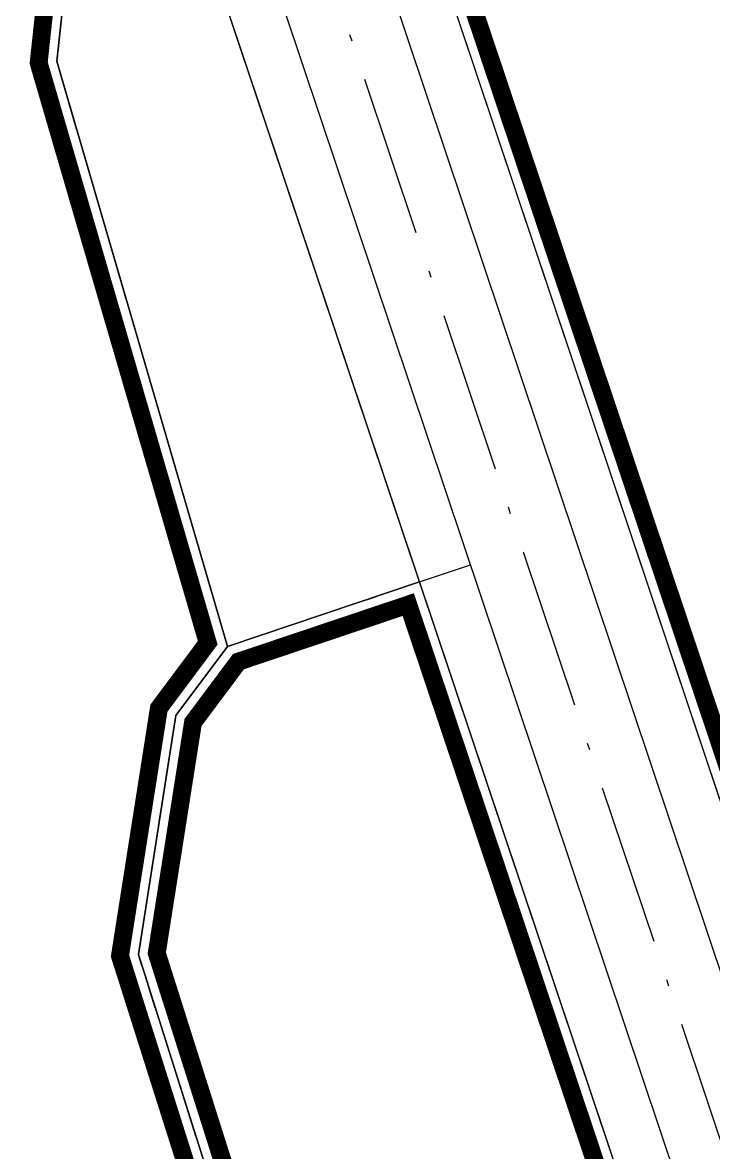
# Model space of a CAD drawing. Header units: metres. Extents: x 551291 to 569219, y 2064429 to 2066248.
# Drawn here: x 552507.6 to 552546, y 2065566.9 to 2065629.8 of the extents above; entities that cross this region are included whole.
import ezdxf

# ---------------------------------------------------------------- set-up
doc = ezdxf.new("R2010")
doc.units = ezdxf.units.M
doc.linetypes.add('ACAD_ISO10W100', pattern=[18.5, 12, -3, 0.5, -3])
doc.linetypes.add('CENTER', pattern=[2, 1.25, -0.25, 0.25, -0.25])
doc.layers.add('boDnv', color=54, linetype='CONTINUOUS', lineweight=25)
for name, color, linetype in [('BoThamCo', 94, 'CONTINUOUS'), ('ChiaLo', 128, 'CENTER'), ('dat cong cong', 240, 'CONTINUOUS'), ('datTruog', 134, 'CONTINUOUS'), ('ddc', 32, 'CONTINUOUS'), ('LogDg', 7, 'CONTINUOUS'), ('TimDg', 222, 'CONTINUOUS'), ('ViaHeS', 32, 'CONTINUOUS')]:
    doc.layers.add(name, color=color, linetype=linetype)
doc.styles.add('rms', font='romans.shx', dxfattribs={"width": 0.7, "bigfont": 'vns.shx'})
doc.linetypes.add('ADL', pattern='A,0.125,-0.15,["++",rms,S=0.5,R=0,X=0,Y=-0.2245],-1.35,1.125', length=2.75)

msp = doc.modelspace()

# ---------------------------------------------------------------- linework, layer by layer
at = {"layer": 'boDnv', "color": 10, "linetype": 'ADL', "ltscale": 0.25, "const_width": 1}
msp.add_lwpolyline([(552635.796, 2065641.874), (552632.36, 2065645.521), (552629.018, 2065646.868, 0.170573), (552530.333, 2065651.346), (552527.546, 2065645.826), (552547.536, 2065586.261), (552643.636, 2065618.512)], format="xyb", close=True, dxfattribs=at)
msp.add_lwpolyline([(552519.267, 2065557.98), (552512.982, 2065577.812), (552515.151, 2065591.607), (552517.87, 2065595.246), (552508.452, 2065627.534), (552509.471, 2065636.979), (552514.606, 2065640.381), (552514.32, 2065641.234), (552508.759, 2065643.958), (552501.188, 2065641.312)], dxfattribs=at)
msp.add_lwpolyline([(552529.04, 2065597.372), (552519.584, 2065594.198), (552517.05, 2065590.807), (552515.031, 2065577.967), (552521.198, 2065558.507), (552525.199, 2065541.066), (552526.103, 2065523.041), (552526.608, 2065518.443), (552530.471, 2065508.56), (552536.685, 2065498.21), (552555.952, 2065499.655), (552561.487, 2065497.675), (552562.395, 2065497.98)], close=True, dxfattribs=at)
at = {"layer": 'BoThamCo'}
msp.add_lwpolyline([(552515.798, 2065639.971), (552510.415, 2065636.405), (552509.467, 2065627.623), (552518.969, 2065595.047), (552529.67, 2065598.638)], close=True, dxfattribs=at)
at = {"layer": 'ChiaLo', "ltscale": 5}
for points in [[(552552.001, 2065410.551), (552553.261, 2065425.649), (552554.974, 2065433.663), (552556.213, 2065445.356), (552558.492, 2065447.548), (552560.556, 2065457.328), (552562.01, 2065468.687), (552563.456, 2065477.535), (552561.476, 2065496.617), (552555.815, 2065498.642), (552536.145, 2065497.167), (552529.57, 2065508.118), (552525.629, 2065518.202), (552525.106, 2065522.962), (552524.205, 2065540.928), (552520.232, 2065558.244), (552514.006, 2065577.89), (552516.1, 2065591.207), (552518.969, 2065595.047), (552509.467, 2065627.623), (552510.415, 2065636.405), (552518.387, 2065641.686)], [(552518.969, 2065595.047), (552532.514, 2065599.592)]]:
    msp.add_lwpolyline(points, dxfattribs=at)
at = {"layer": 'dat cong cong'}
msp.add_lwpolyline([(552529.67, 2065598.638), (552518.969, 2065595.047), (552516.1, 2065591.207), (552514.006, 2065577.89), (552520.232, 2065558.244), (552524.205, 2065540.928), (552525.106, 2065522.962), (552525.629, 2065518.202), (552529.57, 2065508.118), (552536.145, 2065497.167), (552555.815, 2065498.642), (552561.476, 2065496.617), (552563.661, 2065497.35)], close=True, dxfattribs=at)
at = {"layer": 'datTruog', "linetype": 'ByBlock'}
msp.add_lwpolyline([(552636.674, 2065642.4), (552632.938, 2065646.366), (552629.392, 2065647.795, 0.171311), (552529.633, 2065652.179), (552526.465, 2065645.904), (552546.906, 2065584.994), (552644.903, 2065617.882)], format="xyb", close=True, dxfattribs=at)
at = {"layer": 'ddc'}
msp.add_lwpolyline([(552520.232, 2065558.244), (552514.006, 2065577.89), (552516.1, 2065591.207), (552518.969, 2065595.047), (552509.467, 2065627.623), (552510.415, 2065636.405), (552515.798, 2065639.971), (552515.135, 2065641.949), (552508.824, 2065645.039), (552500.786, 2065642.231)], dxfattribs=at)
at = {"layer": 'LogDg'}
for points in [[(552633.502, 2065647.756, -0.219363), (552638.095, 2065642.881), (552643.302, 2065627.365, 0.414214), (552653.432, 2065622.326), (552676.313, 2065630.005, -0.428104), (552686.554, 2065624.605), (552688.878, 2065616.419, -0.400458), (552683.727, 2065606.65), (552558.964, 2065564.78, -0.414214), (552548.834, 2065569.819), (552523.791, 2065644.442, -0.420828), (552528.35, 2065653.354, -0.172814), (552629.953, 2065649.187), (552633.502, 2065647.756)], [(552518.154, 2065642.382, 0.41785), (552509.208, 2065646.763), (552500.182, 2065643.609), (552428.729, 2065605.509, 0.007183), (552424.919, 2065603.406), (552379.037, 2065577.221, 0.398341), (552375.849, 2065566.692, -0.086934), (552391.378, 2065514.78), (552406.15, 2065389.358), (552408.145, 2065376.996, 0.463047), (552423.81, 2065367.531), (552583.922, 2065421.263, 0.414214), (552588.961, 2065431.393), (552518.154, 2065642.382)]]:
    msp.add_lwpolyline(points, format="xyb", dxfattribs=at)
at = {"layer": 'TimDg', "linetype": 'ACAD_ISO10W100', "ltscale": 0.75}
msp.add_lwpolyline([(552517.777, 2065652.935), (552598.168, 2065413.387)], dxfattribs=at)
at = {"layer": 'ViaHeS'}
msp.add_lwpolyline([(552683.082, 2065614.866), (552679.799, 2065626.432), (552676.135, 2065628.363), (552644.903, 2065617.882), (552636.674, 2065642.4), (552632.938, 2065646.366), (552629.392, 2065647.795, 0.171311), (552529.633, 2065652.179), (552526.465, 2065645.904), (552551.678, 2065570.774), (552558.009, 2065567.625), (552679.707, 2065608.466)], format="xyb", close=True, dxfattribs=at)
msp.add_lwpolyline([(552540.423, 2065412.994), (552536.348, 2065423.149, 0.127242), (552526.697, 2065436.257), (552519.311, 2065442.265, 0.209295), (552510.423, 2065444.729), (552480.946, 2065440.506, -0.463367), (552477.522, 2065443.543), (552478.594, 2065491.046), (552480.527, 2065537.063), (552479.636, 2065627.938), (552482.254, 2065632.349), (552500.786, 2065642.231), (552508.824, 2065645.039), (552515.135, 2065641.949), (552585.162, 2065433.283), (552582.013, 2065426.952), (552540.423, 2065412.994)], format="xyb", dxfattribs=at)

doc.saveas('drawing.dxf')
